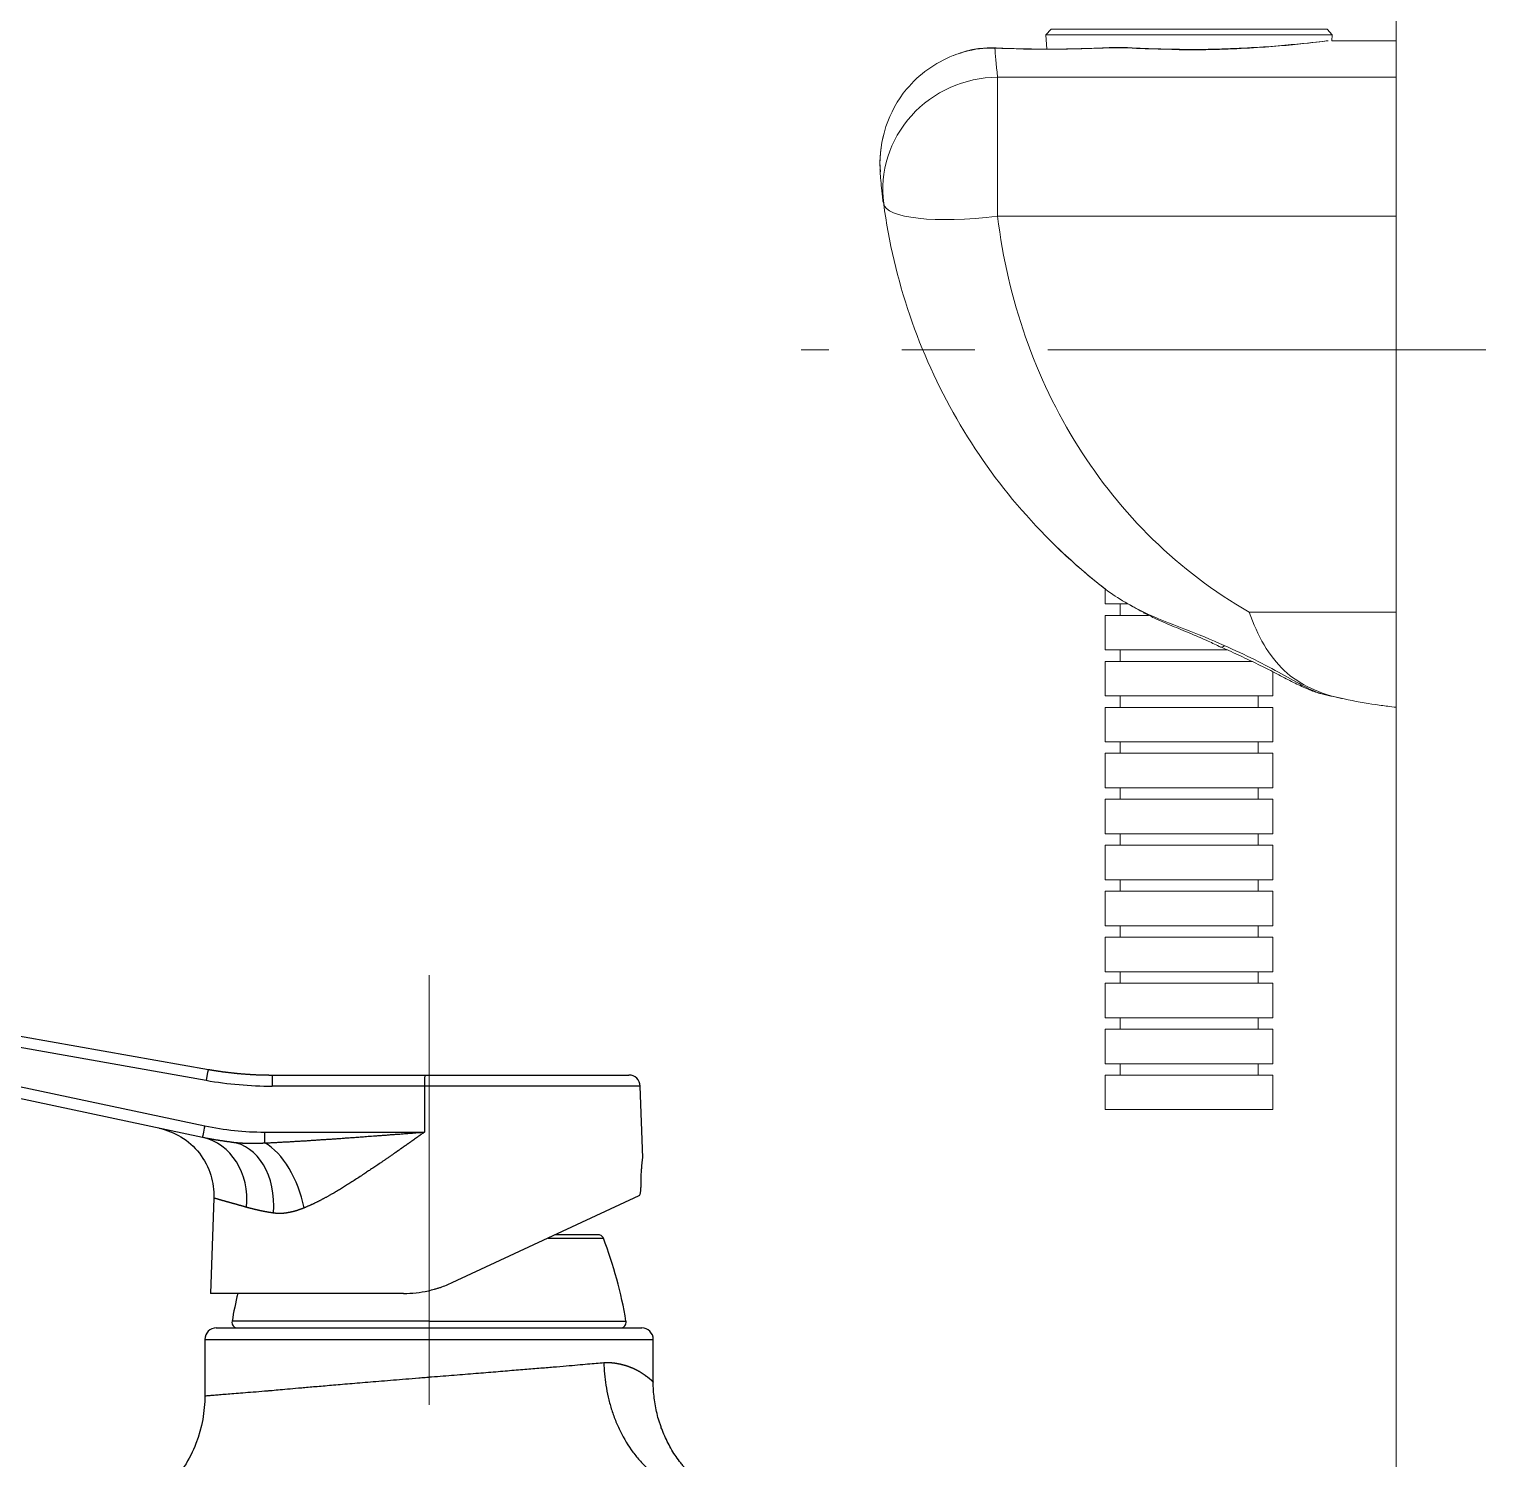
# Model space of a CAD drawing. Extents: x 900 to 2324, y -1513 to 827.
# Drawn here: x 1960.2 to 2086.9, y -978 to -853.6 of the extents above; entities that cross this region are included whole.
import ezdxf

# ---------------------------------------------------------------- set-up
doc = ezdxf.new("R2010")
doc.units = 0
doc.header["$LTSCALE"] = 4
doc.header["$MEASUREMENT"] = 0
doc.linetypes.add('CENTER2', pattern=[28.575, 19.05, -3.175, 3.175, -3.175])
doc.layers.add('1', color=7, linetype='CONTINUOUS')
doc.layers.add('Cneter', color=1, linetype='CENTER2', lineweight=13)
doc.layers.add('치수선', color=7, linetype='CONTINUOUS', lineweight=20)

msp = doc.modelspace()

# ---------------------------------------------------------------- linework, layer by layer
at = {"layer": '1', "color": 7, "linetype": 'Continuous', "lineweight": 18}
for p, q in [((2049.09, -853.57), (2048.62, -854.07)), ((2073.09, -853.57), (2049.09, -853.57)), ((2073.55, -854.07), (2073.09, -853.57)), ((2048.62, -854.07), (2048.71, -855.3)), ((2073.55, -854.07), (2048.62, -854.07)), ((2055.47, -855.17), (2054.15, -855.17)), ((2073.52, -854.57), (2073.55, -854.07)), ((2079.09, -854.57), (2073.52, -854.57)), ((2079.09, -857.74), (2079.09, -854.57)), ((2079.09, -869.84), (2079.09, -857.74)), ((2079.09, -904.28), (2079.09, -869.84)), ((2053.79, -902.27), (2053.79, -903.57)), ((2055.72, -903.57), (2053.79, -903.57)), ((2053.79, -904.57), (2053.79, -907.57)), ((2057.57, -904.57), (2053.79, -904.57)), ((2055.09, -903.57), (2055.09, -904.57)), ((2079.09, -912.57), (2079.09, -904.28)), ((2064.43, -907.57), (2053.79, -907.57)), ((2055.09, -907.57), (2055.09, -908.57)), ((2053.79, -908.57), (2053.79, -911.57)), ((2066.61, -908.57), (2053.79, -908.57)), ((2068.39, -911.57), (2068.39, -909.49)), ((2068.39, -911.57), (2053.79, -911.57)), ((2055.09, -911.57), (2055.09, -912.57)), ((2067.09, -912.57), (2067.09, -911.57)), ((2053.79, -912.57), (2053.79, -915.57)), ((2068.39, -912.57), (2053.79, -912.57)), ((2068.39, -915.57), (2068.39, -912.57)), ((2068.39, -915.57), (2053.79, -915.57)), ((2055.09, -915.57), (2055.09, -916.57)), ((2067.09, -916.57), (2067.09, -915.57)), ((2053.79, -916.57), (2053.79, -919.57)), ((2068.39, -916.57), (2053.79, -916.57)), ((2068.39, -919.57), (2068.39, -916.57)), ((2068.39, -919.57), (2053.79, -919.57)), ((2055.09, -919.57), (2055.09, -920.57)), ((2067.09, -920.57), (2067.09, -919.57)), ((2053.79, -920.57), (2053.79, -923.57)), ((2068.39, -920.57), (2053.79, -920.57)), ((2068.39, -923.57), (2068.39, -920.57)), ((2068.39, -923.57), (2053.79, -923.57)), ((2055.09, -923.57), (2055.09, -924.57)), ((2067.09, -924.57), (2067.09, -923.57)), ((2053.79, -924.57), (2053.79, -927.57)), ((2068.39, -924.57), (2053.79, -924.57)), ((2068.39, -927.57), (2068.39, -924.57)), ((2068.39, -927.57), (2053.79, -927.57)), ((2053.79, -928.57), (2053.79, -931.57)), ((2068.39, -928.57), (2053.79, -928.57)), ((2055.09, -927.57), (2055.09, -928.57)), ((2067.09, -928.57), (2067.09, -927.57)), ((2068.39, -931.57), (2068.39, -928.57)), ((2068.39, -931.57), (2053.79, -931.57)), ((2055.09, -931.57), (2055.09, -932.57)), ((2067.09, -932.57), (2067.09, -931.57)), ((2053.79, -932.57), (2053.79, -935.57)), ((2068.39, -932.57), (2053.79, -932.57)), ((2068.39, -935.57), (2068.39, -932.57)), ((2068.39, -935.57), (2053.79, -935.57)), ((2055.09, -935.57), (2055.09, -936.57)), ((2067.09, -936.57), (2067.09, -935.57)), ((2053.79, -936.57), (2053.79, -939.57)), ((2068.39, -936.57), (2053.79, -936.57)), ((2068.39, -939.57), (2068.39, -936.57)), ((2068.39, -939.57), (2053.79, -939.57)), ((2055.09, -939.57), (2055.09, -940.57)), ((2067.09, -940.57), (2067.09, -939.57)), ((2053.79, -940.57), (2053.79, -943.57)), ((2068.39, -940.57), (2053.79, -940.57)), ((2068.39, -943.57), (2068.39, -940.57)), ((2068.39, -943.57), (2053.79, -943.57)), ((2055.09, -943.57), (2055.09, -944.57)), ((2067.09, -944.57), (2067.09, -943.57)), ((2053.79, -944.57), (2053.79, -947.57)), ((2068.39, -944.57), (2053.79, -944.57)), ((2068.39, -947.57), (2068.39, -944.57)), ((2068.39, -947.57), (2053.79, -947.57))]:
    msp.add_line(p, q, dxfattribs=at)
at = {"layer": '1', "color": 7, "linetype": 'Continuous', "lineweight": 13}
for p, q in [((2055.42, -855.18), (2054.2, -855.18)), ((2044.44, -857.74), (2044.44, -869.84)), ((2044.44, -857.74), (2079.09, -857.74)), ((2044.44, -869.84), (2079.09, -869.84)), ((2066.32, -904.28), (2079.09, -904.28))]:
    msp.add_line(p, q, dxfattribs=at)
at = {"layer": '1', "color": 7, "linetype": 'Continuous', "lineweight": -3}
for p, q in [((1905.18, -931.62), (1975.81, -944.07)), ((1975.61, -945.02), (1904.99, -932.57)), ((1975.29, -949.99), (1904.48, -934.94)), ((1904.67, -933.92), (1975.48, -948.98)), ((1981.36, -944.56), (1994.62, -944.56)), ((1994.62, -944.56), (2012.36, -944.56)), ((1994.6, -945.52), (1981.34, -945.52)), ((1994.6, -945.52), (1994.6, -949.52)), ((2013.36, -945.52), (1994.6, -945.52)), ((2013.58, -951.76), (2013.36, -945.52)), ((1980.68, -949.52), (1994.6, -949.52)), ((1997, -962.62), (2013.27, -955.03)), ((1976.28, -955.27), (1975.99, -963.56)), ((1992.77, -963.56), (1975.99, -963.56)), ((1976.49, -966.56), (2013.49, -966.56)), ((1994.99, -965.97), (1977.86, -965.97)), ((1994.99, -965.97), (2012.12, -965.97)), ((1975.49, -967.56), (2014.49, -967.56)), ((1975.49, -967.56), (1975.49, -972.63)), ((2014.49, -971.28), (2014.49, -967.56))]:
    msp.add_line(p, q, dxfattribs=at)
at = {"layer": '1', "color": 7, "linetype": 'Continuous', "lineweight": 18, "extrusion": (6.12323e-17, -7.4988e-33, -1)}
for start, end in [(352.2682, 352.5557), (307.7566, 314.5231)]:
    msp.add_arc((-2084.9, -862.09), 50.81, start, end, dxfattribs=at)
at = {"layer": '1', "color": 7, "linetype": 'Continuous', "lineweight": -3}
for centre, radius, start, end in [((1981.34, -912.52), 33, 260, 270), ((2012.36, -945.56), 1, 2, 90), ((1980.68, -924.52), 25, 258, 270), ((1974.65, -972.3), 38, 9.5854, 20.8883), ((2015.33, -972.3), 38, 166.6959, 170.4146), ((1976.49, -967.56), 1, 90, 180), ((1978.35, -966.06), 0.5, 170.4146, 270), ((2011.63, -966.06), 0.5, 270, 9.5854), ((2013.49, -967.56), 1, 0, 90)]:
    msp.add_arc(centre, radius, start, end, dxfattribs=at)
at = {"layer": '1', "color": 7, "linetype": 'Continuous', "lineweight": 13}
for centre, major_axis, ratio, start_param, end_param in [((2044.2, -857.2), (0.09, 2), 0.357631, 6.276828, 6.405218), ((2044.44, -867.43), (-9.91, -1.31), 0.96772, 4.585417, 6.283185), ((2044.44, -867.43), (-9.91, -1.31), 0.239333, 0, 1.539235)]:
    msp.add_ellipse(centre, major_axis=major_axis, ratio=ratio, start_param=start_param, end_param=end_param, dxfattribs=at)
at = {"layer": '1', "color": 7, "linetype": 'Continuous', "lineweight": -3}
for centre, major_axis, ratio, start_param, end_param in [((1975.63, -945.06), (-0.174, -0.985), 0.026912, 3.141593, 4.681689), ((1981.36, -945.56), (0, 1), 0.021174, 0, 1.53589), ((1994.62, -945.56), (0, 1), 0.021174, 0, 1.53589), ((1975.5, -949.01), (-0.208, -0.978), 0.027967, 4.682647, 6.283185), ((1974.05, -955.86), (-1.25, -5.87), 0.843475, 1.713071, 3.141593), ((1980.7, -949.56), (0, -1), 0.021174, 4.677482, 5.850311), ((1977.14, -956.36), (-0.67, -5.96), 0.720881, 1.616324, 3.141593), ((1980.64, -955.91), (1.79, -5.73), 0.554887, 1.36273, 2.613234)]:
    msp.add_ellipse(centre, major_axis=major_axis, ratio=ratio, start_param=start_param, end_param=end_param, dxfattribs=at)
at = {"layer": '1', "color": 7, "linetype": 'Continuous', "lineweight": 18}
for points, knots in [([(2054.14, -855.16), (2053.76, -855.19), (2052.92, -855.23), (2051.54, -855.27), (2050.05, -855.3), (2049.03, -855.31), (2048.51, -855.3), (2048.51, -855.3)], [0, 0, 0, 0, 0.21806, 0.47613, 0.734344, 0.995673, 1, 1, 1, 1]), ([(2054.14, -855.17), (2054.16, -855.16), (2054.18, -855.17), (2054.2, -855.18), (2054.2, -855.18), (2054.2, -855.18)], [0, 0, 0, 0, 0.948259, 0.948259, 1, 1, 1, 1]), ([(2055.42, -855.18), (2055.42, -855.18), (2055.42, -855.18), (2055.44, -855.17), (2055.46, -855.16), (2055.48, -855.17)], [0, 0, 0, 0, 0.048294, 0.048294, 1, 1, 1, 1]), ([(2060.25, -855.32), (2059.77, -855.31), (2058.8, -855.3), (2057.36, -855.26), (2056.25, -855.21), (2055.64, -855.17), (2055.48, -855.16)], [0, 0, 0, 0, 0.28889, 0.587438, 0.888444, 1, 1, 1, 1]), ([(2040.58, -855.87), (2039.01, -856.48), (2037.6, -857.49), (2034.93, -860.71), (2034.09, -863.24), (2034.22, -865.76)], [0, 0, 0, 0, 0.401499, 0.401499, 1, 1, 1, 1]), ([(2043.14, -855.24), (2043.02, -855.24), (2042.44, -855.29), (2041.58, -855.49), (2040.87, -855.75), (2040.6, -855.87)], [0, 0, 0, 0, 0.137714, 0.664904, 1, 1, 1, 1]), ([(2043.26, -855.21), (2043.24, -855.21), (2043.23, -855.22), (2043.21, -855.23), (2043.21, -855.23), (2043.21, -855.23)], [0, 0, 0, 0, 0.932119, 0.932119, 1, 1, 1, 1]), ([(2048.51, -855.3), (2048, -855.3), (2047, -855.29), (2045.58, -855.26), (2044.7, -855.22), (2044.3, -855.2)], [0, 0, 0, 0, 0.346493, 0.701474, 1, 1, 1, 1]), ([(2034.21, -865.76), (2034.21, -865.8), (2034.22, -866), (2034.26, -866.53), (2034.34, -867.39), (2034.41, -868.11), (2034.47, -868.57), (2034.48, -868.62)], [0, 0, 0, 0, 0.068436, 0.333791, 0.637711, 0.966343, 1, 1, 1, 1]), ([(2053.63, -902.14), (2051.07, -900.14), (2048.67, -897.86), (2044.4, -892.95), (2042.52, -890.31), (2039.24, -884.62), (2037.86, -881.59), (2035.74, -875.34), (2034.97, -872.1), (2034.53, -868.73)], [0, 0, 0, 0, 0.25, 0.25, 0.5, 0.5, 0.75, 0.75, 1, 1, 1, 1]), ([(2057.2, -904.38), (2057.2, -904.38), (2057.19, -904.38), (2057.17, -904.37), (2057.16, -904.34), (2057.15, -904.3), (2057.15, -904.3), (2057.15, -904.29)], [0, 0, 0, 0, 0.102368, 0.102368, 0.924624, 0.924624, 1, 1, 1, 1]), ([(2057.2, -904.37), (2057.53, -904.54), (2058.38, -904.95), (2059.78, -905.55), (2061.32, -906.18), (2062.67, -906.77), (2063.48, -907.15), (2063.83, -907.33)], [0, 0, 0, 0, 0.154276, 0.391878, 0.62114, 0.832199, 1, 1, 1, 1]), ([(2066.32, -904.28), (2067.05, -906.36), (2068.03, -908.11), (2070.72, -910.62), (2072.44, -911.4), (2074.57, -911.84)], [0, 0, 0, 0, 0.5, 0.5, 1, 1, 1, 1]), ([(2063.84, -907.31), (2063.89, -907.33), (2063.94, -907.33), (2064.05, -907.28), (2064.09, -907.25), (2064.14, -907.21), (2064.15, -907.21), (2064.15, -907.2)], [0, 0, 0, 0, 0.613027, 0.613027, 0.963392, 0.963392, 1, 1, 1, 1]), ([(2063.84, -907.32), (2064.01, -907.39), (2064.73, -907.71), (2065.95, -908.28), (2067.48, -909.01), (2068.88, -909.73), (2070.15, -910.4), (2071.3, -910.95), (2072.13, -911.28), (2072.61, -911.39), (2072.74, -911.42)], [0, 0, 0, 0, 0.047473, 0.207278, 0.365783, 0.523982, 0.674192, 0.815613, 0.951346, 1, 1, 1, 1]), ([(2079.09, -912.57), (2079.09, -912.57), (2078.83, -912.54), (2078.16, -912.45), (2077.75, -912.4), (2076.46, -912.2), (2075.53, -912.04), (2074.57, -911.84)], [0, 0, 0, 0, 0.25, 0.25, 0.5, 0.5, 1, 1, 1, 1])]:
    msp.add_open_spline(points, degree=3, knots=knots, dxfattribs=at)
at = {"layer": '1', "color": 7, "linetype": 'Continuous', "lineweight": 13}
for points, knots in [([(2060.24, -855.37), (2060.48, -855.37), (2060.72, -855.37), (2063.09, -855.37), (2065.21, -855.29), (2068.86, -855.06), (2070.4, -854.9), (2072.54, -854.66), (2073.13, -854.58), (2073.23, -854.56), (2072.74, -854.62), (2070.79, -854.84), (2069.33, -854.99), (2065.79, -855.23), (2063.69, -855.32), (2059.46, -855.35), (2057.32, -855.29), (2055.42, -855.18)], [0, 0, 0, 0, 0.015967, 0.015967, 0.156543, 0.156543, 0.297119, 0.297119, 0.437696, 0.437696, 0.578272, 0.578272, 0.718848, 0.718848, 0.859424, 0.859424, 1, 1, 1, 1]), ([(2044.44, -869.84), (2044.88, -873.51), (2045.7, -877.01), (2048.04, -883.71), (2049.59, -886.93), (2053.29, -892.81), (2055.46, -895.53), (2060.44, -900.39), (2063.2, -902.51), (2066.32, -904.28)], [0, 0, 0, 0, 0.25, 0.25, 0.5, 0.5, 0.75, 0.75, 1, 1, 1, 1]), ([(2064.15, -907.2), (2065.99, -907.98), (2067.68, -908.85), (2070.58, -910.46), (2071.84, -911.2), (2072.71, -911.42)], [0, 0, 0, 0, 0.5, 0.5, 1, 1, 1, 1])]:
    msp.add_open_spline(points, degree=3, knots=knots, dxfattribs=at)
for points in [[(2043.21, -855.23), (2042.31, -855.32), (2041.42, -855.54), (2040.58, -855.87)], [(2044.2, -855.22), (2043.87, -855.2), (2043.54, -855.21), (2043.21, -855.23)], [(2054.2, -855.18), (2051.09, -855.34), (2047.42, -855.36), (2044.2, -855.22)], [(2044.2, -855.22), (2044.24, -855.74), (2044.3, -856.58), (2044.44, -857.74)], [(2057.15, -904.29), (2059.38, -905.34), (2061.9, -906.14), (2064.15, -907.2)]]:
    msp.add_open_spline(points, degree=3, dxfattribs=at)
at = {"layer": '1', "color": 7, "linetype": 'Continuous', "lineweight": 18}
for points, degree in [([(2044.29, -855.21), (2043.77, -855.17), (2043.27, -855.23)], 2), ([(2034.24, -865.99), (2034.15, -864.85), (2034.26, -863.71), (2034.56, -862.61)], 3), ([(2034.53, -868.73), (2034.52, -868.69), (2034.51, -868.64), (2034.51, -868.59)], 3), ([(2053.22, -901.82), (2053.36, -901.93), (2053.5, -902.03), (2053.63, -902.14)], 3), ([(2053.63, -902.14), (2054.7, -902.98), (2055.88, -903.67), (2057.15, -904.29)], 3), ([(2055.77, -903.55), (2056.24, -903.84), (2056.72, -904.11), (2057.21, -904.36)], 3), ([(2074.57, -911.84), (2073.95, -911.71), (2073.33, -911.57), (2072.71, -911.42)], 3)]:
    msp.add_open_spline(points, degree=degree, dxfattribs=at)
at = {"layer": '1', "color": 7, "linetype": 'Continuous', "lineweight": -3}
for points, knots in [([(1975.81, -944.07), (1975.83, -944.08), (1975.89, -944.09), (1975.98, -944.1), (1976.06, -944.11), (1976.15, -944.13), (1976.23, -944.14), (1976.32, -944.16), (1976.4, -944.17), (1976.49, -944.18), (1976.57, -944.2), (1976.66, -944.21), (1976.74, -944.22), (1976.83, -944.23), (1976.91, -944.25), (1977, -944.26), (1977.08, -944.27), (1977.17, -944.28), (1977.25, -944.29), (1977.34, -944.3), (1977.42, -944.31), (1977.5, -944.32), (1977.59, -944.33), (1977.67, -944.34), (1977.76, -944.35), (1977.84, -944.36), (1977.93, -944.37), (1978.01, -944.38), (1978.1, -944.39), (1978.18, -944.4), (1978.27, -944.41), (1978.35, -944.41), (1978.43, -944.42), (1978.52, -944.43), (1978.6, -944.44), (1978.69, -944.44), (1978.77, -944.45), (1978.86, -944.46), (1978.94, -944.46), (1979.02, -944.47), (1979.11, -944.48), (1979.19, -944.48), (1979.28, -944.49), (1979.36, -944.49), (1979.44, -944.5), (1979.53, -944.5), (1979.61, -944.51), (1979.7, -944.51), (1979.78, -944.52), (1979.86, -944.52), (1979.95, -944.53), (1980.03, -944.53), (1980.11, -944.53), (1980.2, -944.54), (1980.28, -944.54), (1980.37, -944.54), (1980.45, -944.54), (1980.53, -944.55), (1980.62, -944.55), (1980.7, -944.55), (1980.78, -944.55), (1980.86, -944.55), (1980.95, -944.55), (1981.03, -944.55), (1981.11, -944.56), (1981.2, -944.56), (1981.28, -944.56), (1981.33, -944.56), (1981.36, -944.56)], [0, 0, 0, 0, 0.015471, 0.030932, 0.046383, 0.061824, 0.077256, 0.092678, 0.10809, 0.123492, 0.138884, 0.154266, 0.169639, 0.185002, 0.200354, 0.215698, 0.231031, 0.246354, 0.261668, 0.276972, 0.292266, 0.30755, 0.322824, 0.338089, 0.353343, 0.368588, 0.383823, 0.399048, 0.414264, 0.429469, 0.444665, 0.459851, 0.475027, 0.490193, 0.505349, 0.520496, 0.535633, 0.55076, 0.565877, 0.580984, 0.596082, 0.611169, 0.626247, 0.641315, 0.656373, 0.671421, 0.68646, 0.701489, 0.716508, 0.731517, 0.746516, 0.761505, 0.776485, 0.791455, 0.806415, 0.821365, 0.836305, 0.851235, 0.866156, 0.881067, 0.895968, 0.910859, 0.92574, 0.940612, 0.955474, 0.970326, 0.985168, 1, 1, 1, 1]), ([(1971.53, -949.19), (1972.22, -949.34), (1973.5, -949.85), (1975.12, -951.28), (1976.12, -953.2), (1976.3, -954.57), (1976.28, -955.27)], [0, 0, 0, 0, 0.242227, 0.5, 0.757773, 1, 1, 1, 1]), ([(1977.81, -950.4), (1977.78, -950.39), (1977.73, -950.39), (1977.65, -950.38), (1977.57, -950.37), (1977.48, -950.36), (1977.4, -950.35), (1977.32, -950.34), (1977.24, -950.33), (1977.16, -950.31), (1977.08, -950.3), (1977, -950.29), (1976.92, -950.28), (1976.84, -950.27), (1976.76, -950.26), (1976.68, -950.24), (1976.6, -950.23), (1976.51, -950.22), (1976.43, -950.2), (1976.35, -950.19), (1976.27, -950.18), (1976.19, -950.16), (1976.11, -950.15), (1976.03, -950.13), (1975.95, -950.12), (1975.86, -950.1), (1975.78, -950.09), (1975.7, -950.07), (1975.62, -950.06), (1975.54, -950.04), (1975.46, -950.02), (1975.38, -950.01), (1975.32, -949.99), (1975.29, -949.99)], [0, 0, 0, 0, 0.031823, 0.063675, 0.095555, 0.127465, 0.159404, 0.191372, 0.223369, 0.255395, 0.28745, 0.319534, 0.351647, 0.383789, 0.41596, 0.44816, 0.480389, 0.512647, 0.544934, 0.57725, 0.609595, 0.641969, 0.674372, 0.706805, 0.739266, 0.771756, 0.804275, 0.836823, 0.869401, 0.902007, 0.934642, 0.967307, 1, 1, 1, 1]), ([(1980.69, -950.46), (1980.74, -950.46), (1980.83, -950.46), (1980.97, -950.45), (1981.11, -950.45), (1981.25, -950.44), (1981.4, -950.43), (1981.54, -950.42), (1981.69, -950.42), (1981.84, -950.41), (1981.99, -950.4), (1982.15, -950.39), (1982.3, -950.38), (1982.46, -950.38), (1982.62, -950.37), (1982.78, -950.36), (1982.94, -950.35), (1983.11, -950.34), (1983.27, -950.33), (1983.44, -950.32), (1983.61, -950.31), (1983.79, -950.3), (1983.96, -950.29), (1984.14, -950.28), (1984.32, -950.27), (1984.5, -950.26), (1984.68, -950.24), (1984.86, -950.23), (1985.05, -950.22), (1985.24, -950.21), (1985.43, -950.19), (1985.62, -950.18), (1985.81, -950.17), (1986.01, -950.16), (1986.2, -950.14), (1986.4, -950.13), (1986.6, -950.12), (1986.81, -950.1), (1987.01, -950.09), (1987.22, -950.07), (1987.43, -950.06), (1987.63, -950.04), (1987.84, -950.03), (1988.06, -950.01), (1988.28, -950), (1988.51, -949.98), (1988.76, -949.96), (1989.02, -949.94), (1989.28, -949.92), (1989.56, -949.9), (1989.85, -949.88), (1990.15, -949.86), (1990.46, -949.84), (1990.78, -949.81), (1991.12, -949.79), (1991.46, -949.76), (1991.81, -949.73), (1992.18, -949.71), (1992.56, -949.68), (1992.94, -949.65), (1993.34, -949.62), (1993.75, -949.59), (1994.17, -949.55), (1994.45, -949.53), (1994.6, -949.52)], [0, 0, 0, 0, 0.009869, 0.019872, 0.030011, 0.040284, 0.050693, 0.061236, 0.071914, 0.082727, 0.093675, 0.104758, 0.115975, 0.127328, 0.138816, 0.150438, 0.162196, 0.174088, 0.186116, 0.198278, 0.210575, 0.223008, 0.235575, 0.248277, 0.261115, 0.274087, 0.287194, 0.300436, 0.313814, 0.327326, 0.340973, 0.354755, 0.368673, 0.382725, 0.396912, 0.411235, 0.425692, 0.440284, 0.455012, 0.469874, 0.484872, 0.500004, 0.514525, 0.529828, 0.545913, 0.562778, 0.580426, 0.598855, 0.618065, 0.638057, 0.65883, 0.680385, 0.702721, 0.725839, 0.749738, 0.774419, 0.799882, 0.826125, 0.853151, 0.880958, 0.909546, 0.938916, 0.969067, 1, 1, 1, 1]), ([(1994.6, -949.52), (1994.58, -949.54), (1994.53, -949.57), (1994.47, -949.61), (1994.41, -949.66), (1994.34, -949.7), (1994.28, -949.74), (1994.22, -949.79), (1994.16, -949.83), (1994.1, -949.87), (1994.04, -949.91), (1993.99, -949.95), (1993.93, -949.99), (1993.87, -950.03), (1993.82, -950.07), (1993.76, -950.11), (1993.71, -950.15), (1993.66, -950.19), (1993.6, -950.22), (1993.55, -950.26), (1993.5, -950.3), (1993.45, -950.33), (1993.4, -950.37), (1993.35, -950.4), (1993.31, -950.43), (1993.26, -950.47), (1993.21, -950.5), (1993.17, -950.53), (1993.12, -950.56), (1993.08, -950.6), (1993.03, -950.63), (1992.99, -950.66), (1992.95, -950.69), (1992.91, -950.72), (1992.87, -950.74), (1992.83, -950.77), (1992.79, -950.8), (1992.75, -950.83), (1992.71, -950.85), (1992.68, -950.88), (1992.64, -950.9), (1992.61, -950.93), (1992.57, -950.95), (1992.54, -950.98), (1992.5, -951), (1992.47, -951.02), (1992.44, -951.04), (1992.41, -951.07), (1992.38, -951.09), (1992.35, -951.11), (1992.32, -951.13), (1992.3, -951.15), (1992.27, -951.17), (1992.24, -951.18), (1992.22, -951.2), (1992.19, -951.22), (1992.17, -951.24), (1992.15, -951.25), (1992.12, -951.27), (1992.1, -951.28), (1992.08, -951.3), (1992.06, -951.31), (1992.04, -951.33), (1992.02, -951.34), (1992.01, -951.35), (1991.99, -951.36), (1991.97, -951.37), (1991.89, -951.43), (1991.75, -951.53), (1991.54, -951.68), (1991.33, -951.82), (1991.13, -951.96), (1990.93, -952.09), (1990.74, -952.23), (1990.55, -952.36), (1990.36, -952.48), (1990.18, -952.61), (1990, -952.73), (1989.82, -952.85), (1989.65, -952.96), (1989.48, -953.07), (1989.23, -953.24), (1988.9, -953.46), (1988.49, -953.72), (1988.1, -953.97), (1987.73, -954.21), (1987.37, -954.43), (1987.03, -954.63), (1986.78, -954.78), (1986.6, -954.88), (1986.51, -954.93), (1986.41, -954.99), (1986.32, -955.04), (1986.22, -955.09), (1986.13, -955.15), (1986.03, -955.2), (1985.94, -955.25), (1985.85, -955.3), (1985.76, -955.34), (1985.67, -955.39), (1985.58, -955.44), (1985.49, -955.49), (1985.4, -955.53), (1985.31, -955.58), (1985.22, -955.62), (1985.13, -955.66), (1985.04, -955.71), (1984.96, -955.75), (1984.87, -955.79), (1984.78, -955.83), (1984.7, -955.87), (1984.61, -955.91), (1984.53, -955.94), (1984.45, -955.98), (1984.36, -956.02), (1984.28, -956.05), (1984.2, -956.09), (1984.14, -956.11), (1984.12, -956.12)], [0, 0, 0, 0, 0.006077, 0.012083, 0.018018, 0.023884, 0.029678, 0.035402, 0.041056, 0.046638, 0.052151, 0.057592, 0.062963, 0.068264, 0.073493, 0.078653, 0.083741, 0.088759, 0.093706, 0.098582, 0.103388, 0.108123, 0.112787, 0.117381, 0.121904, 0.126356, 0.130737, 0.135048, 0.139288, 0.143457, 0.147555, 0.151582, 0.155539, 0.159425, 0.16324, 0.166984, 0.170657, 0.17426, 0.177791, 0.181252, 0.184642, 0.187961, 0.191209, 0.194387, 0.197493, 0.200529, 0.203493, 0.206387, 0.20921, 0.211961, 0.214642, 0.217252, 0.219792, 0.22226, 0.224657, 0.226983, 0.229238, 0.231423, 0.233536, 0.235579, 0.23755, 0.23945, 0.24128, 0.243038, 0.244726, 0.246343, 0.247888, 0.249363, 0.26939, 0.289082, 0.308439, 0.32746, 0.346146, 0.364496, 0.38251, 0.400189, 0.417533, 0.43454, 0.451212, 0.467549, 0.48355, 0.499215, 0.539418, 0.578122, 0.61533, 0.651043, 0.685266, 0.718001, 0.749255, 0.75853, 0.767759, 0.776942, 0.786077, 0.795167, 0.80421, 0.813208, 0.82216, 0.831066, 0.839928, 0.848744, 0.857515, 0.866242, 0.874925, 0.883563, 0.892157, 0.900708, 0.909215, 0.917679, 0.9261, 0.934479, 0.942815, 0.951108, 0.95936, 0.96757, 0.975739, 0.983867, 0.991954, 1, 1, 1, 1]), ([(1977.81, -950.4), (1977.83, -950.4), (1977.87, -950.4), (1977.93, -950.41), (1977.99, -950.41), (1978.05, -950.42), (1978.12, -950.43), (1978.18, -950.43), (1978.25, -950.44), (1978.31, -950.44), (1978.38, -950.45), (1978.44, -950.45), (1978.51, -950.46), (1978.58, -950.46), (1978.64, -950.47), (1978.71, -950.47), (1978.78, -950.47), (1978.85, -950.48), (1978.92, -950.48), (1978.99, -950.48), (1979.06, -950.48), (1979.14, -950.49), (1979.21, -950.49), (1979.28, -950.49), (1979.36, -950.49), (1979.43, -950.49), (1979.5, -950.49), (1979.58, -950.49), (1979.66, -950.49), (1979.73, -950.49), (1979.81, -950.49), (1979.89, -950.49), (1979.96, -950.49), (1980.04, -950.49), (1980.12, -950.49), (1980.2, -950.48), (1980.28, -950.48), (1980.36, -950.48), (1980.44, -950.48), (1980.53, -950.47), (1980.61, -950.47), (1980.66, -950.47), (1980.69, -950.46)], [0, 0, 0, 0, 0.021325, 0.042839, 0.064544, 0.086438, 0.108522, 0.130796, 0.153259, 0.175912, 0.198753, 0.221784, 0.245004, 0.268413, 0.292011, 0.315797, 0.339772, 0.363936, 0.388287, 0.412827, 0.437554, 0.46247, 0.487573, 0.512864, 0.538342, 0.564008, 0.58986, 0.6159, 0.642126, 0.66854, 0.695139, 0.721925, 0.748897, 0.776056, 0.8034, 0.83093, 0.858645, 0.886546, 0.914632, 0.942903, 0.971359, 1, 1, 1, 1]), ([(2013.43, -954.08), (2013.43, -953.92), (2013.43, -953.76), (2013.44, -953.52), (2013.44, -953.45), (2013.44, -953.34), (2013.45, -953.3), (2013.45, -953.23), (2013.45, -953.19), (2013.46, -953.01), (2013.47, -952.88), (2013.48, -952.69), (2013.49, -952.63), (2013.49, -952.55), (2013.5, -952.52), (2013.5, -952.48), (2013.5, -952.46), (2013.5, -952.43), (2013.51, -952.42), (2013.52, -952.3), (2013.53, -952.21), (2013.54, -952.09), (2013.54, -952.05), (2013.55, -952), (2013.55, -951.98), (2013.55, -951.95), (2013.56, -951.94), (2013.56, -951.87), (2013.57, -951.83), (2013.57, -951.79), (2013.58, -951.77), (2013.58, -951.76), (2013.58, -951.76), (2013.58, -951.76), (2013.58, -951.76), (2013.58, -951.76)], [0, 0, 0, 0, 0.125056, 0.125056, 0.187585, 0.187585, 0.218849, 0.218849, 0.250113, 0.250113, 0.375169, 0.375169, 0.437697, 0.437697, 0.468962, 0.468962, 0.484594, 0.484594, 0.500226, 0.500226, 0.625282, 0.625282, 0.68781, 0.68781, 0.719074, 0.719074, 0.750339, 0.750339, 0.875395, 0.875395, 0.937923, 0.937923, 0.969187, 0.969187, 1, 1, 1, 1]), ([(2013.27, -955.03), (2013.28, -955.03), (2013.3, -955.01), (2013.32, -954.98), (2013.33, -954.96), (2013.35, -954.91), (2013.36, -954.87), (2013.38, -954.8), (2013.38, -954.76), (2013.4, -954.68), (2013.4, -954.63), (2013.41, -954.54), (2013.42, -954.48), (2013.42, -954.42), (2013.42, -954.4), (2013.42, -954.37), (2013.42, -954.33), (2013.43, -954.29), (2013.43, -954.2), (2013.43, -954.14), (2013.43, -954.08)], [0, 0, 0, 0, 0.125, 0.125, 0.25, 0.25, 0.375, 0.375, 0.5, 0.5, 0.625, 0.625, 0.75, 0.75, 0.78125, 0.78125, 0.8125, 0.875, 0.875, 1, 1, 1, 1]), ([(1979.12, -956.07), (1979.11, -956.06), (1979.09, -956.06), (1979.05, -956.05), (1979.02, -956.04), (1978.98, -956.03), (1978.95, -956.02), (1978.92, -956.01), (1978.88, -956), (1978.85, -955.99), (1978.82, -955.98), (1978.78, -955.97), (1978.75, -955.96), (1978.72, -955.95), (1978.68, -955.94), (1978.65, -955.93), (1978.62, -955.92), (1978.59, -955.92), (1978.56, -955.91), (1978.52, -955.9), (1978.49, -955.89), (1978.46, -955.88), (1978.43, -955.87), (1978.4, -955.86), (1978.37, -955.85), (1978.34, -955.85), (1978.31, -955.84), (1978.28, -955.83), (1978.25, -955.82), (1978.22, -955.81), (1978.19, -955.8), (1978.16, -955.8), (1978.13, -955.79), (1978.1, -955.78), (1978.08, -955.77), (1978.05, -955.76), (1978.02, -955.76), (1977.99, -955.75), (1977.97, -955.74), (1977.94, -955.73), (1977.91, -955.73), (1977.88, -955.72), (1977.86, -955.71), (1977.83, -955.7), (1977.81, -955.7), (1977.78, -955.69), (1977.75, -955.68), (1977.73, -955.68), (1977.7, -955.67), (1977.68, -955.66), (1977.65, -955.65), (1977.63, -955.65), (1977.61, -955.64), (1977.58, -955.63), (1977.56, -955.63), (1977.53, -955.62), (1977.51, -955.61), (1977.49, -955.61), (1977.46, -955.6), (1977.44, -955.59), (1977.42, -955.59), (1977.4, -955.58), (1977.37, -955.58), (1977.35, -955.57), (1977.33, -955.56), (1977.31, -955.56), (1977.29, -955.55), (1977.27, -955.55), (1977.25, -955.54), (1977.23, -955.53), (1977.21, -955.53), (1977.19, -955.52), (1977.17, -955.52), (1977.15, -955.51), (1977.13, -955.51), (1977.11, -955.5), (1977.09, -955.5), (1977.07, -955.49), (1977.05, -955.49), (1977.03, -955.48), (1977.01, -955.47), (1977, -955.47), (1976.98, -955.46), (1976.96, -955.46), (1976.94, -955.46), (1976.93, -955.45), (1976.91, -955.45), (1976.89, -955.44), (1976.88, -955.44), (1976.86, -955.43), (1976.85, -955.43), (1976.83, -955.42), (1976.81, -955.42), (1976.8, -955.41), (1976.78, -955.41), (1976.77, -955.41), (1976.75, -955.4), (1976.74, -955.4), (1976.73, -955.39), (1976.71, -955.39), (1976.7, -955.39), (1976.69, -955.38), (1976.67, -955.38), (1976.66, -955.37), (1976.65, -955.37), (1976.63, -955.37), (1976.62, -955.36), (1976.61, -955.36), (1976.6, -955.36), (1976.59, -955.35), (1976.57, -955.35), (1976.56, -955.35), (1976.55, -955.34), (1976.54, -955.34), (1976.53, -955.34), (1976.52, -955.34), (1976.51, -955.33), (1976.5, -955.33), (1976.49, -955.33), (1976.48, -955.32), (1976.47, -955.32), (1976.46, -955.32), (1976.45, -955.32), (1976.45, -955.31), (1976.44, -955.31), (1976.43, -955.31), (1976.42, -955.31), (1976.41, -955.3), (1976.41, -955.3), (1976.4, -955.3), (1976.39, -955.3), (1976.38, -955.3), (1976.38, -955.29), (1976.37, -955.29), (1976.37, -955.29), (1976.36, -955.29), (1976.35, -955.29), (1976.35, -955.29), (1976.34, -955.28), (1976.34, -955.28), (1976.33, -955.28), (1976.33, -955.28), (1976.32, -955.28), (1976.32, -955.28), (1976.32, -955.28), (1976.31, -955.28), (1976.31, -955.27), (1976.3, -955.27), (1976.3, -955.27), (1976.3, -955.27), (1976.3, -955.27), (1976.29, -955.27), (1976.29, -955.27), (1976.29, -955.27), (1976.29, -955.27), (1976.29, -955.27), (1976.28, -955.27), (1976.28, -955.27), (1976.28, -955.27), (1976.28, -955.27), (1976.28, -955.27), (1976.28, -955.27), (1976.28, -955.27), (1976.28, -955.27), (1976.28, -955.27)], [0, 0, 0, 0, 0.006415, 0.012826, 0.019235, 0.025641, 0.032044, 0.038444, 0.044841, 0.051236, 0.057627, 0.064016, 0.070401, 0.076784, 0.083164, 0.089541, 0.095915, 0.102287, 0.108655, 0.115021, 0.121384, 0.127744, 0.134101, 0.140455, 0.146807, 0.153155, 0.159501, 0.165844, 0.172185, 0.178522, 0.184857, 0.191189, 0.197518, 0.203845, 0.210168, 0.216489, 0.222807, 0.229123, 0.235436, 0.241746, 0.248053, 0.254358, 0.260659, 0.266959, 0.273255, 0.279549, 0.28584, 0.292128, 0.298414, 0.304697, 0.310977, 0.317255, 0.32353, 0.329803, 0.336072, 0.342339, 0.348604, 0.354866, 0.361125, 0.367382, 0.373636, 0.379887, 0.386136, 0.392382, 0.398626, 0.404867, 0.411106, 0.417341, 0.423575, 0.429806, 0.436034, 0.44226, 0.448483, 0.454704, 0.460922, 0.467137, 0.47335, 0.479561, 0.485769, 0.491975, 0.498178, 0.504378, 0.510577, 0.516772, 0.522966, 0.529156, 0.535345, 0.54153, 0.547714, 0.553895, 0.560073, 0.566249, 0.572423, 0.578594, 0.584763, 0.59093, 0.597094, 0.603255, 0.609415, 0.615572, 0.621726, 0.627878, 0.634028, 0.640176, 0.646321, 0.652464, 0.658604, 0.664742, 0.670878, 0.677011, 0.683143, 0.689272, 0.695398, 0.701522, 0.707644, 0.713764, 0.719882, 0.725997, 0.73211, 0.73822, 0.744329, 0.750435, 0.756539, 0.76264, 0.76874, 0.774837, 0.780932, 0.787025, 0.793116, 0.799204, 0.80529, 0.811374, 0.817456, 0.823536, 0.829614, 0.835689, 0.841762, 0.847833, 0.853902, 0.859969, 0.866034, 0.872097, 0.878157, 0.884215, 0.890272, 0.896326, 0.902378, 0.908428, 0.914476, 0.920522, 0.926566, 0.932607, 0.938647, 0.944685, 0.95072, 0.956754, 0.962785, 0.968815, 0.974843, 0.980868, 0.986892, 0.992913, 0.998933, 1, 1, 1, 1]), ([(1981.46, -956.57), (1981.45, -956.56), (1981.42, -956.56), (1981.37, -956.55), (1981.32, -956.55), (1981.28, -956.54), (1981.23, -956.53), (1981.18, -956.52), (1981.13, -956.52), (1981.08, -956.51), (1981.04, -956.5), (1980.99, -956.49), (1980.94, -956.48), (1980.89, -956.47), (1980.84, -956.46), (1980.8, -956.46), (1980.75, -956.45), (1980.7, -956.44), (1980.65, -956.43), (1980.6, -956.42), (1980.55, -956.41), (1980.5, -956.4), (1980.45, -956.39), (1980.41, -956.38), (1980.36, -956.37), (1980.31, -956.36), (1980.26, -956.35), (1980.21, -956.34), (1980.15, -956.33), (1980.09, -956.31), (1980.03, -956.3), (1979.96, -956.28), (1979.9, -956.27), (1979.83, -956.25), (1979.77, -956.24), (1979.7, -956.22), (1979.63, -956.2), (1979.56, -956.18), (1979.49, -956.17), (1979.42, -956.15), (1979.35, -956.13), (1979.27, -956.11), (1979.2, -956.09), (1979.15, -956.07), (1979.12, -956.07)], [0, 0, 0, 0, 0.017749, 0.035621, 0.053617, 0.071737, 0.089981, 0.108348, 0.12684, 0.145455, 0.164194, 0.183058, 0.202045, 0.221156, 0.240392, 0.259751, 0.279235, 0.298842, 0.318574, 0.338429, 0.358409, 0.378513, 0.398741, 0.419093, 0.43957, 0.46017, 0.480895, 0.501744, 0.527113, 0.553252, 0.580161, 0.607839, 0.636287, 0.665505, 0.695492, 0.726249, 0.757775, 0.790071, 0.823136, 0.85697, 0.891574, 0.926947, 0.963089, 1, 1, 1, 1]), ([(1984.12, -956.12), (1984.11, -956.13), (1984.08, -956.13), (1984.05, -956.15), (1984.01, -956.16), (1983.98, -956.18), (1983.94, -956.19), (1983.91, -956.2), (1983.87, -956.22), (1983.84, -956.23), (1983.8, -956.24), (1983.77, -956.25), (1983.74, -956.27), (1983.7, -956.28), (1983.67, -956.29), (1983.63, -956.3), (1983.6, -956.31), (1983.57, -956.33), (1983.53, -956.34), (1983.5, -956.35), (1983.46, -956.36), (1983.43, -956.37), (1983.4, -956.38), (1983.36, -956.39), (1983.33, -956.4), (1983.3, -956.41), (1983.27, -956.42), (1983.23, -956.42), (1983.2, -956.43), (1983.17, -956.44), (1983.13, -956.45), (1983.1, -956.46), (1983.07, -956.47), (1983.04, -956.47), (1983.01, -956.48), (1982.97, -956.49), (1982.94, -956.5), (1982.91, -956.5), (1982.88, -956.51), (1982.85, -956.52), (1982.81, -956.52), (1982.78, -956.53), (1982.75, -956.53), (1982.72, -956.54), (1982.69, -956.54), (1982.66, -956.55), (1982.63, -956.55), (1982.6, -956.56), (1982.57, -956.56), (1982.53, -956.57), (1982.5, -956.57), (1982.47, -956.57), (1982.44, -956.58), (1982.41, -956.58), (1982.38, -956.58), (1982.35, -956.59), (1982.32, -956.59), (1982.29, -956.59), (1982.26, -956.59), (1982.23, -956.6), (1982.2, -956.6), (1982.17, -956.6), (1982.14, -956.6), (1982.11, -956.6), (1982.08, -956.6), (1982.06, -956.6), (1982.03, -956.6), (1982, -956.6), (1981.97, -956.6), (1981.94, -956.6), (1981.91, -956.6), (1981.88, -956.6), (1981.85, -956.6), (1981.83, -956.6), (1981.8, -956.6), (1981.77, -956.6), (1981.74, -956.6), (1981.71, -956.59), (1981.68, -956.59), (1981.66, -956.59), (1981.63, -956.59), (1981.6, -956.58), (1981.57, -956.58), (1981.55, -956.58), (1981.52, -956.57), (1981.49, -956.57), (1981.47, -956.57), (1981.46, -956.57)], [0, 0, 0, 0, 0.012733, 0.025436, 0.038108, 0.050751, 0.063364, 0.075948, 0.088502, 0.101027, 0.113524, 0.125992, 0.138432, 0.150844, 0.163229, 0.175585, 0.187915, 0.200217, 0.212493, 0.224742, 0.236965, 0.249163, 0.261334, 0.27348, 0.285601, 0.297697, 0.309768, 0.321815, 0.333837, 0.345836, 0.357812, 0.369764, 0.381693, 0.393599, 0.405483, 0.417345, 0.429185, 0.441003, 0.4528, 0.464576, 0.476331, 0.488066, 0.499781, 0.511476, 0.523151, 0.534807, 0.546444, 0.558063, 0.569663, 0.581245, 0.592809, 0.604356, 0.615886, 0.627399, 0.638896, 0.650376, 0.66184, 0.673289, 0.684723, 0.696142, 0.707546, 0.718936, 0.730311, 0.741674, 0.753023, 0.764358, 0.775682, 0.786993, 0.798292, 0.809579, 0.820855, 0.83212, 0.843374, 0.854618, 0.865852, 0.877076, 0.888291, 0.899497, 0.910694, 0.921883, 0.933063, 0.944237, 0.955403, 0.966561, 0.977714, 0.98886, 1, 1, 1, 1]), ([(2005.35, -958.75), (2005.47, -958.75), (2005.59, -958.75), (2006.06, -958.75), (2006.4, -958.75), (2007.03, -958.75), (2007.32, -958.75), (2007.87, -958.75), (2008.13, -958.75), (2008.6, -958.75), (2008.81, -958.75), (2009.19, -958.75), (2009.36, -958.75), (2009.65, -958.75), (2009.77, -958.75), (2009.96, -958.75), (2010.03, -958.75), (2010.11, -958.75), (2010.12, -958.75), (2010.14, -958.75), (2010.15, -958.75), (2010.15, -958.75), (2010.15, -958.75), (2010.15, -958.75), (2010.15, -958.75), (2010.15, -958.75), (2010.15, -958.75), (2010.15, -958.75)], [0, 0, 0, 0, 0.040975, 0.040975, 0.160962, 0.160962, 0.280948, 0.280948, 0.400934, 0.400934, 0.520921, 0.520921, 0.640907, 0.640907, 0.760894, 0.760894, 0.88088, 0.88088, 0.940873, 0.940873, 0.97087, 0.985868, 0.993367, 0.997117, 0.998992, 0.999929, 1, 1, 1, 1]), ([(2009.65, -958.46), (2009.65, -958.46), (2009.58, -958.46), (2009.21, -958.46), (2008.44, -958.46), (2007.3, -958.46), (2006.45, -958.46), (2006.01, -958.46), (2005.94, -958.46)], [0, 0, 0, 0, 0.160923, 0.325027, 0.603159, 0.81479, 0.96966, 1, 1, 1, 1]), ([(2009.66, -958.46), (2009.66, -958.46), (2009.58, -958.46), (2009.2, -958.46), (2008.73, -958.46), (2008.39, -958.46)], [0, 0, 0, 0, 0.30535, 0.58988, 1, 1, 1, 1]), ([(2010.16, -958.76), (2010.14, -958.71), (2010.09, -958.62), (2009.96, -958.51), (2009.81, -958.45), (2009.7, -958.45), (2009.65, -958.46)], [0, 0, 0, 0, 0.250403, 0.510579, 0.764966, 1, 1, 1, 1]), ([(1992.77, -963.56), (1993.14, -963.56), (1993.5, -963.54), (1994.22, -963.46), (1994.58, -963.4), (1995.11, -963.28), (1995.28, -963.24), (1995.55, -963.16), (1995.64, -963.14), (1995.81, -963.08), (1995.9, -963.06), (1996.33, -962.91), (1996.67, -962.77), (1997, -962.62)], [0, 0, 0, 0, 0.25, 0.25, 0.5, 0.5, 0.625, 0.625, 0.6875, 0.6875, 0.75, 0.75, 1, 1, 1, 1]), ([(1975.49, -972.47), (1975.49, -972.47), (1975.52, -972.46), (1975.67, -972.45), (1975.93, -972.43), (1976.29, -972.4), (1976.75, -972.36), (1977.33, -972.31), (1978.01, -972.26), (1978.79, -972.2), (1979.39, -972.15), (1980.02, -972.1), (1980.39, -972.07), (1980.8, -972.03), (1980.87, -972.03), (1980.9, -972.03), (1980.9, -972.02), (1980.9, -972.02), (1980.9, -972.02), (1980.9, -972.02), (1980.9, -972.02), (1980.9, -972.02), (1980.9, -972.02), (1980.9, -972.02), (1980.91, -972.02), (1980.92, -972.02), (1980.97, -972.02), (1981.02, -972.02), (1981.16, -972), (1981.25, -972), (1981.57, -971.97), (1981.8, -971.95), (1982.31, -971.9), (1982.59, -971.88), (1983.21, -971.82), (1983.55, -971.79), (1984.28, -971.73), (1984.68, -971.69), (1985.54, -971.62), (1986.01, -971.58), (1987, -971.49), (1987.53, -971.45), (1988.66, -971.35), (1989.26, -971.3), (1990.21, -971.22), (1990.86, -971.17), (1991.89, -971.09), (1992.96, -971), (1993.71, -970.94), (1994.28, -970.89), (1994.56, -970.87), (1994.87, -970.84), (1994.98, -970.83), (1994.99, -970.83), (1994.99, -970.83), (1994.99, -970.83), (1994.99, -970.83), (1994.99, -970.83), (1995, -970.83), (1995.01, -970.83), (1995.04, -970.83), (1995.11, -970.82), (1995.17, -970.82), (1995.55, -970.79), (1995.88, -970.76), (1996.87, -970.68), (1997.51, -970.63), (1998.76, -970.53), (1999.36, -970.48), (2000.51, -970.39), (2001.07, -970.34), (2002.14, -970.25), (2002.65, -970.21), (2003.63, -970.13), (2004.09, -970.09), (2004.98, -970.02), (2005.4, -969.99), (2006.19, -969.92), (2006.56, -969.89), (2007.27, -969.83), (2007.6, -969.8), (2008.22, -969.74), (2008.51, -969.72), (2009.05, -969.67), (2009.3, -969.65), (2009.77, -969.61), (2009.99, -969.59), (2010.19, -969.57)], [0, 0, 0, 0, 0.031178, 0.062431, 0.093683, 0.124935, 0.156187, 0.18744, 0.218692, 0.249944, 0.281197, 0.281197, 0.312449, 0.316356, 0.318309, 0.318553, 0.318553, 0.318557, 0.318557, 0.318561, 0.318568, 0.318584, 0.318614, 0.318675, 0.318797, 0.319285, 0.320262, 0.328075, 0.328075, 0.343701, 0.343701, 0.374954, 0.374954, 0.406206, 0.406206, 0.437458, 0.437458, 0.468711, 0.468711, 0.499963, 0.499963, 0.531215, 0.531215, 0.562468, 0.562468, 0.578094, 0.59372, 0.609346, 0.624972, 0.624972, 0.632785, 0.636692, 0.63718, 0.63718, 0.637195, 0.637195, 0.637211, 0.637241, 0.637302, 0.637424, 0.637668, 0.638645, 0.640598, 0.640598, 0.656225, 0.656225, 0.687477, 0.687477, 0.718729, 0.718729, 0.749981, 0.749981, 0.781234, 0.781234, 0.812486, 0.812486, 0.843738, 0.843738, 0.874991, 0.874991, 0.906243, 0.906243, 0.937495, 0.937495, 0.968748, 0.968748, 1, 1, 1, 1]), ([(2010.19, -969.57), (2010.21, -969.57), (2010.23, -969.57), (2010.28, -969.57), (2010.32, -969.57), (2010.36, -969.56), (2010.4, -969.56), (2010.44, -969.56), (2010.49, -969.56), (2010.53, -969.56), (2010.57, -969.56), (2010.62, -969.57), (2010.66, -969.57), (2010.71, -969.57), (2010.75, -969.57), (2010.8, -969.58), (2010.85, -969.58), (2010.89, -969.58), (2010.94, -969.59), (2010.99, -969.59), (2011.03, -969.6), (2011.08, -969.6), (2011.13, -969.61), (2011.18, -969.62), (2011.23, -969.63), (2011.28, -969.63), (2011.33, -969.64), (2011.38, -969.65), (2011.43, -969.66), (2011.48, -969.67), (2011.53, -969.68), (2011.58, -969.69), (2011.63, -969.7), (2011.68, -969.72), (2011.73, -969.73), (2011.78, -969.74), (2011.83, -969.75), (2011.88, -969.77), (2011.94, -969.78), (2011.99, -969.8), (2012.04, -969.81), (2012.09, -969.83), (2012.14, -969.84), (2012.19, -969.86), (2012.25, -969.88), (2012.3, -969.9), (2012.35, -969.91), (2012.4, -969.93), (2012.45, -969.95), (2012.5, -969.97), (2012.55, -969.99), (2012.6, -970.01), (2012.66, -970.03), (2012.71, -970.06), (2012.76, -970.08), (2012.81, -970.1), (2012.86, -970.12), (2012.91, -970.15), (2012.95, -970.17), (2013, -970.19), (2013.05, -970.22), (2013.1, -970.24), (2013.15, -970.27), (2013.2, -970.3), (2013.24, -970.32), (2013.29, -970.35), (2013.33, -970.38), (2013.37, -970.4), (2013.41, -970.43), (2013.44, -970.44), (2013.46, -970.46), (2013.49, -970.48), (2013.52, -970.5), (2013.54, -970.51), (2013.57, -970.53), (2013.6, -970.55), (2013.62, -970.56), (2013.64, -970.58), (2013.67, -970.6), (2013.69, -970.61), (2013.72, -970.63), (2013.74, -970.64), (2013.76, -970.66), (2013.78, -970.68), (2013.8, -970.69), (2013.82, -970.71), (2013.84, -970.72), (2013.86, -970.73), (2013.88, -970.75), (2013.9, -970.76), (2013.92, -970.78), (2013.94, -970.79), (2013.96, -970.8), (2013.98, -970.82), (2013.99, -970.83), (2014.01, -970.84), (2014.03, -970.86), (2014.04, -970.87), (2014.06, -970.88), (2014.08, -970.89), (2014.09, -970.91), (2014.11, -970.92), (2014.12, -970.93), (2014.13, -970.94), (2014.15, -970.95), (2014.16, -970.96), (2014.17, -970.97), (2014.19, -970.99), (2014.2, -971), (2014.21, -971.01), (2014.22, -971.02), (2014.24, -971.03), (2014.25, -971.04), (2014.26, -971.05), (2014.27, -971.06), (2014.28, -971.06), (2014.29, -971.07), (2014.3, -971.08), (2014.31, -971.09), (2014.32, -971.1), (2014.33, -971.11), (2014.33, -971.12), (2014.34, -971.12), (2014.35, -971.13), (2014.36, -971.14), (2014.37, -971.15), (2014.37, -971.15), (2014.38, -971.16), (2014.39, -971.17), (2014.39, -971.17), (2014.4, -971.18), (2014.41, -971.19), (2014.41, -971.19), (2014.42, -971.2), (2014.42, -971.2), (2014.43, -971.21), (2014.43, -971.21), (2014.44, -971.22), (2014.44, -971.22), (2014.44, -971.23), (2014.45, -971.23), (2014.45, -971.24), (2014.46, -971.24), (2014.46, -971.25), (2014.46, -971.25), (2014.47, -971.25), (2014.47, -971.26), (2014.47, -971.26), (2014.47, -971.26), (2014.48, -971.27), (2014.48, -971.27), (2014.48, -971.27), (2014.48, -971.27), (2014.48, -971.27), (2014.48, -971.28), (2014.49, -971.28), (2014.49, -971.28), (2014.49, -971.28), (2014.49, -971.28), (2014.49, -971.28), (2014.49, -971.28), (2014.49, -971.28), (2014.49, -971.28), (2014.49, -971.28), (2014.49, -971.28)], [0, 0, 0, 0, 0.004812, 0.009704, 0.014677, 0.019731, 0.024867, 0.030085, 0.035385, 0.040767, 0.046231, 0.051779, 0.057409, 0.063123, 0.06892, 0.074801, 0.080765, 0.086814, 0.092947, 0.099163, 0.105465, 0.111851, 0.118322, 0.124877, 0.131518, 0.138244, 0.145055, 0.151951, 0.158933, 0.166001, 0.173154, 0.180393, 0.187718, 0.195129, 0.202627, 0.21021, 0.21788, 0.225636, 0.233478, 0.241407, 0.249422, 0.257525, 0.265714, 0.273989, 0.282352, 0.290802, 0.299338, 0.307962, 0.316672, 0.32547, 0.334355, 0.343328, 0.352387, 0.361535, 0.370769, 0.380091, 0.389501, 0.398998, 0.408582, 0.418255, 0.428015, 0.437862, 0.447798, 0.457821, 0.467933, 0.478132, 0.488419, 0.498794, 0.505429, 0.512034, 0.518609, 0.525153, 0.531667, 0.538151, 0.544605, 0.551029, 0.557422, 0.563786, 0.570119, 0.576422, 0.582695, 0.588938, 0.59515, 0.601333, 0.607486, 0.613608, 0.6197, 0.625763, 0.631795, 0.637797, 0.643769, 0.649712, 0.655624, 0.661506, 0.667359, 0.673181, 0.678974, 0.684736, 0.690469, 0.696172, 0.701845, 0.707488, 0.713102, 0.718685, 0.724239, 0.729763, 0.735257, 0.740722, 0.746156, 0.751562, 0.756937, 0.762283, 0.767599, 0.772885, 0.778142, 0.783369, 0.788567, 0.793735, 0.798874, 0.803983, 0.809063, 0.814113, 0.819134, 0.824125, 0.829088, 0.83402, 0.838924, 0.843798, 0.848642, 0.853458, 0.858244, 0.863001, 0.867729, 0.872428, 0.877097, 0.881738, 0.886349, 0.890932, 0.895485, 0.90001, 0.904505, 0.908972, 0.91341, 0.917819, 0.922199, 0.92655, 0.930873, 0.935167, 0.939432, 0.943668, 0.947877, 0.952056, 0.956207, 0.96033, 0.964424, 0.96849, 0.972527, 0.976536, 0.980517, 0.98447, 0.988395, 0.992291, 0.99616, 1, 1, 1, 1]), ([(2010.19, -969.57), (2010.21, -970.22), (2010.26, -970.88), (2010.42, -971.89), (2010.49, -972.23), (2010.64, -972.91), (2010.74, -973.25), (2010.89, -973.76), (2010.95, -973.92), (2011.07, -974.26), (2011.13, -974.43), (2011.33, -974.92), (2011.77, -975.9), (2012.5, -977.11), (2013.15, -977.91), (2013.6, -978.41), (2013.84, -978.65), (2014.56, -979.31), (2015.34, -979.88), (2016.27, -980.37), (2016.68, -980.53), (2016.95, -980.64), (2017.08, -980.68), (2017.49, -980.81), (2017.89, -980.92), (2018.35, -980.99), (2018.55, -981.02), (2018.68, -981.03), (2018.75, -981.04), (2018.81, -981.04)], [0, 0, 0, 0, 0.125, 0.125, 0.1875, 0.1875, 0.25, 0.25, 0.28125, 0.28125, 0.3125, 0.3125, 0.375, 0.5, 0.5625, 0.5625, 0.625, 0.625, 0.75, 0.8125, 0.84375, 0.84375, 0.875, 0.875, 0.9375, 0.96875, 0.984375, 0.984375, 1, 1, 1, 1]), ([(2019.36, -980.68), (2019.27, -980.62), (2019.18, -980.55), (2018.99, -980.41), (2018.9, -980.34), (2018.64, -980.13), (2018.46, -979.98), (2018.12, -979.68), (2017.96, -979.52), (2017.64, -979.19), (2017.48, -979.02), (2017.29, -978.81), (2017.25, -978.76), (2017.18, -978.67), (2017.14, -978.63), (2017.03, -978.49), (2016.96, -978.4), (2016.75, -978.13), (2016.48, -977.76), (2016.23, -977.38), (2016, -976.98), (2015.78, -976.59), (2015.58, -976.17), (2015.39, -975.76), (2015.31, -975.54), (2015.2, -975.27), (2015.18, -975.22), (2015.15, -975.11), (2015.13, -975.05), (2015.07, -974.89), (2015.03, -974.78), (2014.93, -974.45), (2014.87, -974.23), (2014.71, -973.56), (2014.63, -973.11), (2014.55, -972.43), (2014.52, -972.2), (2014.5, -971.75), (2014.49, -971.52), (2014.49, -971.28)], [0, 0, 0, 0, 0.03125, 0.03125, 0.0625, 0.0625, 0.125, 0.125, 0.1875, 0.1875, 0.25, 0.25, 0.265625, 0.265625, 0.28125, 0.28125, 0.3125, 0.3125, 0.375, 0.4375, 0.4375, 0.5, 0.5625, 0.5625, 0.625, 0.625, 0.640625, 0.640625, 0.65625, 0.65625, 0.6875, 0.6875, 0.75, 0.75, 0.875, 0.875, 0.9375, 0.9375, 1, 1, 1, 1]), ([(1975.49, -972.47), (1975.49, -973.79), (1975.25, -975.22), (1974.19, -977.99), (1973.35, -979.32), (1971.22, -981.54), (1969.93, -982.42), (1967.89, -983.31), (1967.2, -983.53), (1965.86, -983.83), (1965.24, -983.91), (1964.59, -983.95)], [0, 0, 0, 0, 0.251725, 0.251725, 0.503449, 0.503449, 0.755174, 0.755174, 0.881036, 0.881036, 1, 1, 1, 1])]:
    msp.add_open_spline(points, degree=3, knots=knots, dxfattribs=at)
at = {"layer": 'Cneter', "lineweight": 5, "ltscale": 0.5}
for p, q in [((2086.9, -881.47), (2027.34, -881.47)), ((1994.99, -935.87), (1994.99, -973.25))]:
    msp.add_line(p, q, dxfattribs=at)
at = {"layer": '치수선'}
msp.add_line((2079.09, -1126.61), (2079.09, -654.93), dxfattribs=at)

doc.saveas('drawing.dxf')
